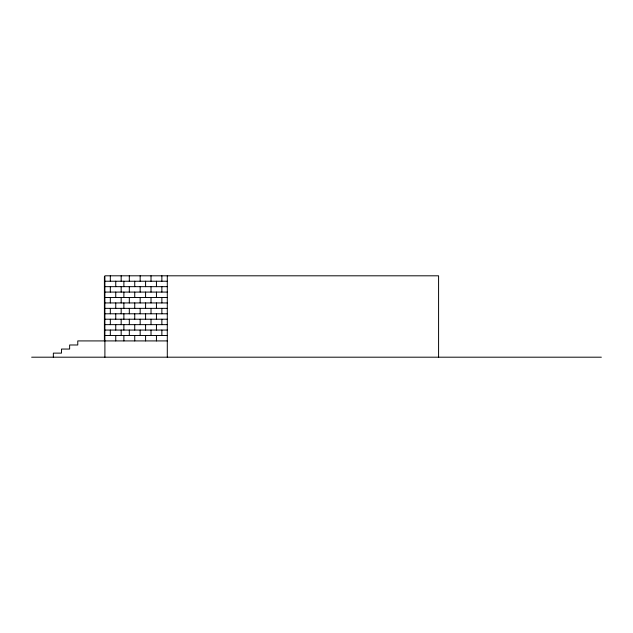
<?xml version="1.0" encoding="UTF-8"?>
<svg xmlns="http://www.w3.org/2000/svg" width="633" height="633" viewBox="0 0 633 633"><rect width="100%" height="100%" fill="white"/><g stroke="black" fill="none" stroke-linecap="round" stroke-linejoin="round"><path stroke-width="0.95" d="M104.896 281.234L167.294 281.234M104.896 286.662L167.294 286.662M104.896 292.082L167.294 292.082M104.896 297.51L167.294 297.51M104.896 302.938L167.294 302.938M104.896 308.358L167.294 308.358M104.896 313.786L167.294 313.786M104.896 319.214L167.294 319.214M104.896 324.642L167.294 324.642M104.896 330.062L167.294 330.062M104.896 335.49L167.294 335.49M167.294 340.918L77.772 340.918L77.772 344.985L69.63 344.985L69.63 349.052L61.488 349.052L61.488 353.127L53.354 353.127L53.354 357.194M31.65 357.194L601.35 357.194M438.582 357.194L438.582 275.806L104.896 275.806L104.896 357.194M167.294 275.806L167.294 357.194M161.866 275.806L161.866 281.234M161.866 286.662L161.866 292.082M161.866 297.51L161.866 302.938M161.866 308.358L161.866 313.786M161.866 319.214L161.866 324.642M161.866 330.062L161.866 335.49M156.438 281.234L156.438 286.662M156.438 292.082L156.438 297.51M156.438 302.938L156.438 308.358M156.438 313.786L156.438 319.214M156.438 324.642L156.438 330.062M156.438 335.49L156.438 340.918M151.018 275.806L151.018 281.234M151.018 286.662L151.018 292.082M151.018 297.51L151.018 302.938M151.018 308.358L151.018 313.786M151.018 319.214L151.018 324.642M151.018 330.062L151.018 335.49M145.59 281.234L145.59 286.662M145.59 292.082L145.59 297.51M145.59 302.938L145.59 308.358M145.59 313.786L145.59 319.214M145.59 324.642L145.59 330.062M145.59 335.49L145.59 340.918M140.162 275.806L140.162 281.234M140.162 286.662L140.162 292.082M140.162 297.51L140.162 302.938M140.162 308.358L140.162 313.786M140.162 319.214L140.162 324.642M140.162 330.062L140.162 335.49M134.742 281.234L134.742 286.662M134.742 292.082L134.742 297.51M134.742 302.938L134.742 308.358M134.742 313.786L134.742 319.214M134.742 324.642L134.742 330.062M134.742 335.49L134.742 340.918M129.314 275.806L129.314 281.234M129.314 286.662L129.314 292.082M129.314 297.51L129.314 302.938M129.314 308.358L129.314 313.786M129.314 319.214L129.314 324.642M129.314 330.062L129.314 335.49M123.886 281.234L123.886 286.662M123.886 292.082L123.886 297.51M123.886 302.938L123.886 308.358M123.886 313.786L123.886 319.214M123.886 324.642L123.886 330.062M123.886 335.49L123.886 340.918M121.172 275.806L121.172 281.234M121.172 286.662L121.172 292.082M121.172 297.51L121.172 302.938M121.172 308.358L121.172 313.786M121.172 319.214L121.172 324.642M121.172 330.062L121.172 335.49M115.752 281.234L115.752 286.662M115.752 292.082L115.752 297.51M115.752 302.938L115.752 308.358M115.752 313.786L115.752 319.214M115.752 324.642L115.752 330.062M115.752 335.49L115.752 340.918M110.324 275.806L110.324 281.234M110.324 286.662L110.324 292.082M110.324 297.51L110.324 302.938M110.324 308.358L110.324 313.786M110.324 319.214L110.324 324.642M110.324 330.062L110.324 335.49M104.405 276.732L104.405 340.918"/></g></svg>
